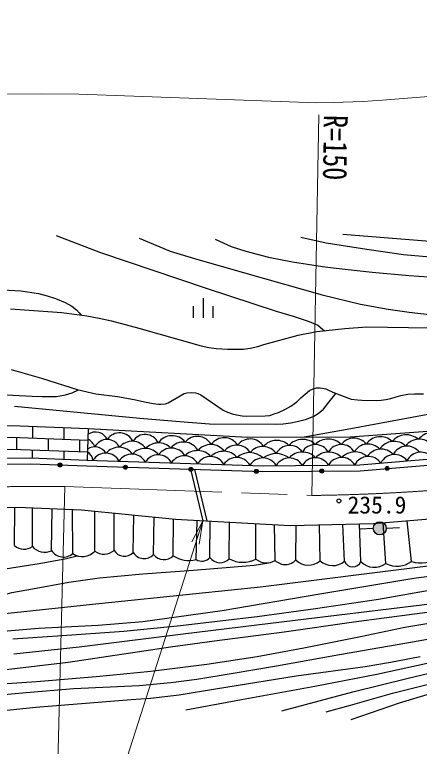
# Model space of a CAD drawing. Units: millimetres, scale not verified. Extents: x 40000 to 680000, y 20000 to 380000.
# Drawn here: x 491092 to 521998, y 262644 to 318559 of the extents above; entities that cross this region are included whole.
import ezdxf
from ezdxf.enums import TextEntityAlignment as Align

# ---------------------------------------------------------------- set-up
doc = ezdxf.new("R2010")
doc.units = ezdxf.units.MM
doc.header["$LTSCALE"] = 1000
doc.linetypes.add('CHAIN', pattern=[18.5, 12, -1.5, 3.5, -1.5])
doc.linetypes.add('DASHED', pattern=[7.5, 6, -1.5])
for name, color, linetype, lineweight in [('M-BGD', 7, 'Continuous', 25), ('M-BMK', 2, 'CHAIN', 13), ('M-STR-HTXT', 7, 'Continuous', 13)]:
    doc.layers.add(name, color=color, linetype=linetype, lineweight=lineweight)
doc.styles.add('ＭＳ ゴシック', font='')
doc.styles.get('ＭＳ ゴシック').set_extended_font_data('MS Gothic')

# ---------------------------------------------------------------- blocks, each defined once
blk = doc.blocks.new('open_arrow')
at = {"color": 0, "linetype": 'Continuous', "lineweight": -2}
blk.add_lwpolyline([(7.5, 1.25), (0, 0), (7.5, -1.25)], dxfattribs=at)

msp = doc.modelspace()

# ---------------------------------------------------------------- hatches: boundary and pattern name
at = {"layer": 'M-BGD'}
for points in [[(494405, 284151, -0.41421), (494560, 284295, -0.41421), (494704, 284140, -1)], [(499402, 283980, -1), (499701, 283970, -1)], [(504399, 283821, -1), (504699, 283812, -1)], [(509397, 283663, -1), (509696, 283653, -1)], [(514396, 283681, -1), (514696, 283683, -0.41421), (514547, 283532, -0.41421)], [(519389, 283869, -1), (519688, 283895, -1)], [(518475, 279283, -1), (519475, 279323, -1)]]:
    msp.add_hatch(color=256, dxfattribs=at).paths.add_polyline_path(points)

# ---------------------------------------------------------------- linework, layer by layer
for p, q in [((505512, 295385), (505512, 296885)), ((504762, 295385), (504762, 296285)), ((506262, 295385), (506262, 296285)), ((492450, 287101), (492446, 286200)), ((494849, 287013), (494846, 286113)), ((496712, 286946), (496635, 284518)), ((491246, 286244), (491242, 285344)), ((493646, 286157), (493642, 285256)), ((496045, 286069), (496042, 285169)), ((492442, 285300), (492440, 284676)), ((494842, 285212), (494839, 284585)), ((491092, 277982), (491115, 280911)), ((492448, 277914), (492460, 280867)), ((493910, 277598), (493947, 280803)), ((495531, 277372), (495520, 280736)), ((497214, 277559), (497204, 280609)), ((498691, 277619), (498698, 280463)), ((500146, 277461), (500200, 280316)), ((501694, 277310), (501756, 280164)), ((503209, 277212), (503213, 280022)), ((504957, 276926), (505037, 279912)), ((506009, 277084), (506030, 279856)), ((507478, 276971), (507489, 279773)), ((509521, 276948), (509498, 279660)), ((510993, 276857), (510939, 279578)), ((516279, 276798), (516154, 279606)), ((517523, 276761), (517425, 279636)), ((519444, 276623), (519244, 279725)), ((521402, 276777), (521079, 279883)), ((512576, 276895), (512581, 279521)), ((514418, 276829), (514384, 279563)), ((518475, 279283), (517476, 279243)), ((519475, 279323), (520474, 279364))]:
    msp.add_line(p, q, dxfattribs=at)
at = {"layer": 'M-BGD', "linetype": 'DASHED'}
for p, q in [((504511, 283818), (505454, 279888)), ((504822, 283808), (505767, 279871))]:
    msp.add_line(p, q, dxfattribs=at)
at = {"layer": 'M-BGD'}
for points in [[(494274, 301675), (497640, 300381), (505725, 297654), (511062, 295902), (512354, 295508), (513586, 295105), (514257, 294822), (514744, 294402)], [(500589, 301468), (502967, 300491), (505082, 299835), (510164, 298402), (514581, 297153), (517509, 296434), (519624, 296047), (521214, 295812), (522784, 295650), (525403, 295515), (530963, 295547), (533934, 295547), (534559, 295474), (534952, 295329), (535312, 295153), (535539, 295037)], [(506409, 301414), (507631, 300838), (508748, 300493), (510486, 300018), (512307, 299658), (514593, 299317), (515407, 299199), (518396, 298882), (521226, 298628), (527126, 298228), (532893, 298112), (535672, 298227), (539564, 298395), (543497, 298506), (544552, 298479), (546450, 298445), (547321, 298370), (548390, 298145), (549787, 297708), (550440, 297366), (551123, 296995), (551879, 296444), (552378, 295882)], [(512947, 301544), (514892, 301112), (517999, 300635), (520798, 300227), (523422, 300004)], [(516158, 301774), (524720, 301097), (532795, 300919), (534904, 300941), (537118, 301023), (538904, 301196), (539244, 301250)], [(444364, 293122), (447987, 293860), (452431, 294448), (459175, 295330), (464383, 295932), (468619, 296312), (474446, 296844), (480549, 297333), (484552, 297555), (486282, 297619), (488171, 297619), (490178, 297524), (491563, 297441), (492913, 297241), (493569, 297083), (494218, 296874), (494939, 296566), (495464, 296277), (495818, 295989), (496021, 295773), (496162, 295602)], [(490778, 296078), (494701, 295790), (496599, 295546), (497548, 295358), (498477, 295160), (500580, 294592), (505343, 293243), (505929, 293124), (506478, 293041), (507350, 293008), (508574, 293008), (509090, 293074), (509655, 293211), (510132, 293340), (512746, 294059), (514177, 294337), (516305, 294582), (517977, 294694), (522740, 294623)], [(496712, 286946), (508904, 286280), (516716, 286309), (522965, 286759), (531050, 287803), (534926, 288406), (547865, 290618), (558508, 292305), (563383, 293137), (567880, 294688)], [(486113, 284657), (492340, 284680), (496596, 284519), (510061, 284092), (517459, 284158), (524407, 284745), (532248, 285701), (540754, 287140), (558996, 290232), (562982, 290965), (568533, 292715)], [(486133, 284207), (492333, 284230), (496581, 284069), (510056, 283642), (517480, 283708), (524453, 284297), (532313, 285255), (540829, 286696), (559074, 289789), (563090, 290527), (568674, 292288)], [(513199, 286296), (516775, 286945), (527177, 288859), (534600, 290641), (535413, 290905), (535866, 291097), (536265, 291383), (536600, 291678), (537079, 292196)], [(490835, 291446), (493133, 290784), (495857, 289907), (497285, 289590), (498951, 289382), (500212, 289138), (501015, 288973), (501677, 288847), (502067, 288785), (502260, 288785), (502604, 288815), (502812, 288897), (503115, 289065), (504044, 289618), (504251, 289654), (504624, 289675), (504915, 289666), (505075, 289606), (505303, 289498), (507015, 288347), (507357, 288176), (507714, 288052), (508038, 287967), (508457, 287913), (508793, 287881), (510216, 287894), (510586, 287930), (510908, 288047), (511241, 288163), (511721, 288397), (512186, 288647), (512463, 288834), (512632, 288965), (512938, 289267), (513613, 289841), (513899, 289970), (514142, 290032), (514432, 290040), (514605, 290027), (514848, 289957), (515101, 289849), (515525, 289652), (516791, 289181), (517280, 289115), (517611, 289088), (518759, 289085), (519080, 289108), (519438, 289147), (519811, 289238), (520225, 289358), (520573, 289462), (521109, 289553), (521619, 289579), (522307, 289575)], [(439884, 277374), (440175, 277777), (440375, 277937), (440727, 278097), (445940, 280446), (447291, 280908), (451189, 282258), (455898, 283739), (461929, 285275), (463256, 285595), (466320, 286136), (474779, 287541), (485129, 289313), (486482, 289503), (487185, 289551), (489244, 289587), (490960, 289489), (492423, 289403), (493205, 289370), (494297, 289370), (494966, 289512), (495493, 289669), (495971, 289881)], [(491076, 288651), (500656, 287717), (503704, 287457), (505961, 287301), (511016, 287267), (511606, 287294), (512196, 287363), (512679, 287464), (513385, 287657), (513931, 287875), (514278, 288089), (514676, 288414), (515015, 288840), (515624, 289615)], [(486415, 280786), (491309, 280916), (496192, 280708), (503382, 280006), (512139, 279510), (518507, 279662), (525561, 280268), (530757, 280937), (535121, 281682), (550183, 284568), (560299, 286328), (567101, 287696), (569914, 288542)], [(477333, 286380), (480679, 286756), (485338, 287103), (490849, 287159), (496712, 286946)], [(477476, 285491), (480762, 285859), (485376, 286203), (490837, 286259), (496684, 286046)], [(477619, 284601), (480846, 284963), (485414, 285304), (490825, 285359), (496655, 285146)], [(491035, 269706), (496011, 270260), (503965, 271238), (511674, 272181), (522184, 273467), (527658, 274194), (529824, 274524), (532662, 275048), (535619, 275647), (537152, 275970), (539149, 276461), (540685, 276913), (543766, 277868), (547987, 279208), (554267, 281066), (557313, 281967)], [(490960, 270852), (494365, 271100), (499428, 271451), (503758, 271875), (506981, 272250), (509618, 272578), (514055, 273189), (518872, 273904), (523169, 274654), (525150, 274912), (528432, 275369), (531338, 275837), (535719, 276660), (540149, 277819), (545850, 279321), (548967, 280071), (552830, 281199), (553642, 281499), (554047, 281798)], [(487619, 268175), (495183, 269076), (502982, 270261), (506348, 270712), (511686, 271402), (516992, 272163), (523936, 273078), (531310, 274192), (533338, 274572), (535986, 275079), (539530, 275898), (542094, 276475), (547573, 277982), (553695, 279562), (557886, 280572), (558315, 280678), (558560, 280801)], [(489344, 267376), (492773, 267608), (497313, 267985), (501484, 268394), (505778, 268934), (509610, 269505), (513164, 270165), (517516, 271038), (520889, 271741), (523481, 272180), (526855, 272771), (531389, 273537), (534956, 274203), (537406, 274749), (540872, 275522), (544539, 276408), (548010, 277193), (551366, 277936), (555413, 278893), (558287, 279426), (561443, 280049), (561865, 280176)], [(514885, 265273), (516751, 265801), (519958, 266702), (523094, 267500), (526929, 268464), (529695, 269181), (533796, 270179), (537776, 271161), (540688, 271810), (546549, 272976), (551860, 274016), (553565, 274407), (555872, 275015), (559116, 275805), (560003, 275948), (561891, 276256), (563272, 276489), (565376, 276879), (567693, 277613), (569032, 278145), (570321, 278602), (571477, 279076), (572857, 279644)], [(471079, 270454), (473146, 270513), (477412, 271110), (483839, 272005), (490599, 272812), (497513, 273570), (509875, 274834), (522675, 276427), (526383, 277153), (527956, 277511), (528317, 277743)], [(475538, 274093), (482643, 275126), (486922, 275676), (492954, 276617), (495061, 276987), (495667, 277149), (495859, 277208)], [(488429, 271302), (492911, 271674), (497458, 271900), (500872, 272175), (506940, 273032), (514408, 274290), (521577, 275506), (525302, 275986), (529147, 276440), (534346, 277057), (534772, 277057)], [(475881, 272484), (477475, 272891), (478989, 273256), (480071, 273449), (481233, 273574), (488449, 273864), (489094, 273921), (489781, 274107), (490883, 274407), (492443, 274694), (495235, 275180), (497569, 275523), (500884, 275825), (504749, 276111), (507856, 276355), (509386, 276496), (510503, 276679)], [(445225, 257690), (450018, 259693), (452945, 260832), (456637, 261838), (459888, 262592), (464265, 263424), (468271, 264009), (474080, 264783), (479258, 265492), (484682, 266108), (491980, 266772), (495616, 267065), (500594, 267296), (503024, 267514), (505012, 267791), (507616, 268207), (511098, 268792), (515906, 269655), (522066, 270721), (527260, 271707), (532191, 272862), (535350, 273618)], [(516782, 264705), (520470, 265962), (523440, 266866), (527156, 267815), (529962, 268499), (533528, 269367), (535710, 269854), (536896, 270074)], [(481420, 264460), (492714, 265633), (499986, 266215), (501463, 266314), (503656, 266577), (506438, 267030), (512590, 268043), (517852, 268738), (519782, 269072), (522048, 269508)], [(504163, 265425), (508409, 266237), (514029, 267240), (518751, 268155), (523408, 269178)], [(511486, 265356), (516921, 266822), (521140, 267855), (526380, 269111)]]:
    msp.add_lwpolyline(points, dxfattribs=at)
for centre, radius in [((494554, 284146), 150), ((499552, 283975), 150), ((504549, 283817), 150), ((509547, 283658), 150), ((514546, 283682), 150), ((519539, 283882), 150), ((515852, 281403), 150), ((518975, 279303), 500)]:
    msp.add_circle(centre, radius, dxfattribs=at)
for centre, radius, start, end in [((497260, 285638), 1020, 26.8608, 123.4789), ((499106, 285469), 1128, 25.489, 146.0355), ((501056, 285392), 1088, 23.8126, 148.8804), ((503104, 285102), 1280, 38.2678, 145.2943), ((505044, 285101), 1227, 29.779, 139.646), ((519014, 285014), 1291, 46.0871, 145.8581), ((521009, 284993), 1453, 50.6254, 139.1333), ((522980, 285250), 1361, 48.5871, 140.4639), ((496194, 285139), 1099, 20.5871, 63.386), ((498157, 285052), 1047, 25.3865, 153.1458), ((500068, 284704), 1252, 34.3517, 140.4482), ((502072, 284502), 1330, 44.8511, 136.8971), ((503989, 284641), 1260, 28.3983, 140.6731), ((507098, 285027), 1202, 31.9229, 145.3333), ((509070, 284935), 1198, 31.3978, 142.6716), ((511096, 284711), 1314, 44.8905, 139.77), ((513075, 284691), 1412, 46.0882, 137.8986), ((515047, 284746), 1383, 44.2684, 135.8787), ((517002, 284995), 1201, 38.2412, 143.3782), ((518080, 284527), 1219, 42.687, 149.9564), ((520059, 284674), 1278, 45.511, 147.9174), ((521987, 284850), 1268, 40.6905, 144.4925), ((497228, 284518), 1008, 31.4693, 124.2374), ((499063, 284235), 1266, 36.0361, 140.3338), ((501059, 284098), 1313, 38.597, 137.7729), ((503065, 284262), 1178, 30.1209, 146.2491), ((505053, 283837), 1404, 42.7619, 133.608), ((506078, 284453), 1258, 35.9286, 141.2326), ((507053, 283819), 1373, 41.4219, 134.948), ((508056, 284455), 1209, 31.6601, 142.4992), ((510048, 284339), 1221, 33.678, 142.1108), ((512094, 284479), 1161, 34.2094, 152.4329), ((514054, 284554), 1155, 30.0295, 149.9669), ((516041, 284582), 1129, 29.4295, 150.8705), ((519073, 284091), 1266, 42.5326, 146.2684), ((521054, 284414), 1176, 36.5818, 153.074), ((496295, 284459), 776, 3.3324, 62.3716), ((498051, 283884), 1160, 28.6701, 147.6998), ((500050, 283820), 1160, 28.6701, 147.6998), ((502049, 283757), 1160, 28.6701, 147.6998), ((504048, 283694), 1160, 28.6701, 147.6998), ((506047, 283630), 1160, 28.6701, 147.6998), ((508046, 283567), 1160, 28.6701, 147.6998), ((509053, 283611), 1479, 46.5372, 130.9984), ((510057, 283524), 1160, 29.8258, 148.8758), ((511063, 283368), 1648, 52.8321, 127.0295), ((512069, 283521), 1160, 30.9958, 150.0254), ((513066, 283778), 1354, 42.8845, 138.1368), ((514069, 283539), 1160, 30.9958, 150.0254), ((515067, 283739), 1392, 44.6113, 136.4099), ((516068, 283557), 1160, 30.9958, 150.0254), ((517081, 283684), 1455, 49.7764, 134.7063), ((518101, 283637), 1160, 34.4358, 153.51), ((520104, 283791), 1160, 35.3131, 154.3427), ((522096, 283959), 1160, 35.3131, 154.3427), ((491815, 278841), 1123, 229.9129, 304.3652), ((493390, 278729), 1246, 220.8894, 294.6915), ((494821, 278202), 1092, 213.5717, 310.5494), ((496264, 278435), 1292, 235.4147, 317.298), ((497915, 278519), 1188, 233.8738, 310.7984), ((499478, 278089), 917, 210.8497, 316.7371), ((500976, 277960), 969, 211.0255, 317.8321), ((502495, 277933), 1014, 217.871, 314.7316), ((504373, 278840), 2001, 234.4223, 286.983), ((505394, 277598), 801, 236.9605, 320.0909), ((506790, 277633), 955, 215.1153, 316.0918), ((508521, 278933), 2222, 242.0078, 296.7244), ((510321, 277941), 1275, 231.1485, 301.8177), ((511767, 277624), 1089, 224.7311, 317.9954), ((513531, 277813), 1325, 223.8651, 311.9946), ((515365, 277851), 1394, 227.1631, 310.9823), ((516908, 277021), 667, 199.4877, 337.0426), ((522134, 278891), 2236, 250.9195, 307), ((518561, 277774), 1451, 224.3136, 307.4828), ((520301, 278255), 1843, 242.2972, 306.7097)]:
    msp.add_arc(centre, radius, start, end, dxfattribs=at)
at = {"layer": 'M-BMK'}
msp.add_line((494920, 282495), (513796, 281816), dxfattribs=at)
for centre, radius, start, end in [((492953, 182514), 100000, 88.87322, 101.03622), ((512010, 431806), 150000, 270.68236, 276.68872)]:
    msp.add_arc(centre, radius, start, end, dxfattribs=at)
at = {"layer": 'M-STR-HTXT'}
for p, q in [((513796, 281816), (514313, 310906)), ((494920, 282495), (494168, 252033))]:
    msp.add_line(p, q, dxfattribs=at)
for points in [[(403218, 296833), (405052, 296924), (411053, 297555), (416717, 298573), (421281, 299668), (467269, 309943), (472790, 310941), (474879, 311252), (477727, 311620), (482956, 312129), (490114, 312483), (493171, 312514), (495997, 312476), (514168, 311822), (515414, 311854), (517689, 311933), (519171, 312020), (523358, 312344), (524567, 312422), (559984, 318559)], [(505454, 279888), (492512, 239369), (521662, 239369)]]:
    msp.add_lwpolyline(points, dxfattribs=at)

# ---------------------------------------------------------------- block references
at = {"layer": 'M-STR-HTXT', "xscale": 240, "yscale": 240, "rotation": 252.3}
msp.add_blockref('open_arrow', (505454, 279888), dxfattribs=at)

# ---------------------------------------------------------------- texts
at = {"layer": 'M-BGD', "style": 'ＭＳ ゴシック'}
msp.add_text('235.9', height=1320, dxfattribs=at).set_placement((516519, 281096), align=Align.MIDDLE_LEFT)
at = {"layer": 'M-STR-HTXT', "style": 'ＭＳ ゴシック', "width": 0.8}
msp.add_text('R=150', height=1833, rotation=269.29, dxfattribs=at).set_placement((514157, 310908), align=Align.BOTTOM_LEFT)

doc.saveas('drawing.dxf')
